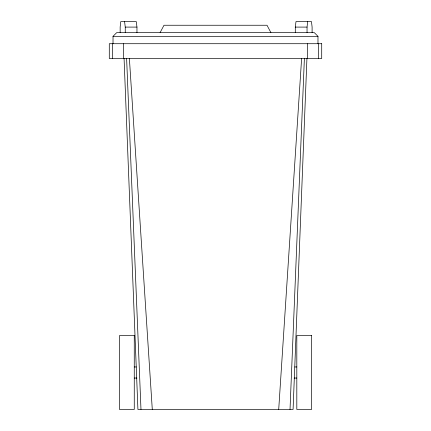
<?xml version="1.0" encoding="UTF-8"?>
<svg xmlns="http://www.w3.org/2000/svg" width="431" height="431" viewBox="0 0 431 431"><rect width="100%" height="100%" fill="white"/><g stroke="black" fill="none" stroke-linecap="round" stroke-linejoin="round"><path stroke-width="0.65" d="M306.931 58.492L293.08 409.45L137.92 409.45L124.069 58.492M290.015 409.45L304.383 58.492M278.712 409.45L301.614 58.492M307.044 32.632L307.044 27.094L307.675 21.55M295.294 32.632L295.294 27.094L296 21.55L311.478 21.55L312.103 27.094L312.103 32.632M160.084 32.632L164.001 25.246L266.999 25.246L270.916 32.632M113.019 43.714L113.019 36.328L116.715 32.632L314.285 32.632L317.981 36.328L317.981 43.714M124.586 21.55L125.249 27.094L136.961 27.094L136.961 32.632M295.294 27.094L307.044 27.094M113.019 36.328L317.981 36.328M134.262 366.964L136.277 366.964M294.799 366.964L296.814 366.964M134.262 378.046L136.95 378.046M294.125 378.046L296.814 378.046M136.961 27.094L136.255 21.55L120.777 21.55L120.152 27.094L120.152 32.632M129.386 58.492L152.288 409.45M126.617 58.492L140.985 409.45M318.644 43.714L318.644 58.492M307.341 43.714L307.341 58.492M125.249 27.094L125.249 32.632M123.659 43.714L123.659 58.492M112.356 43.714L112.356 58.492M321.709 43.714L109.291 43.714L109.291 58.492L321.709 58.492L321.709 43.714M134.262 335.566L119.484 335.566L119.484 409.45L134.262 409.45L134.262 335.566M311.586 335.566L296.814 335.566L296.814 409.45L311.586 409.45L311.586 335.566"/></g></svg>
